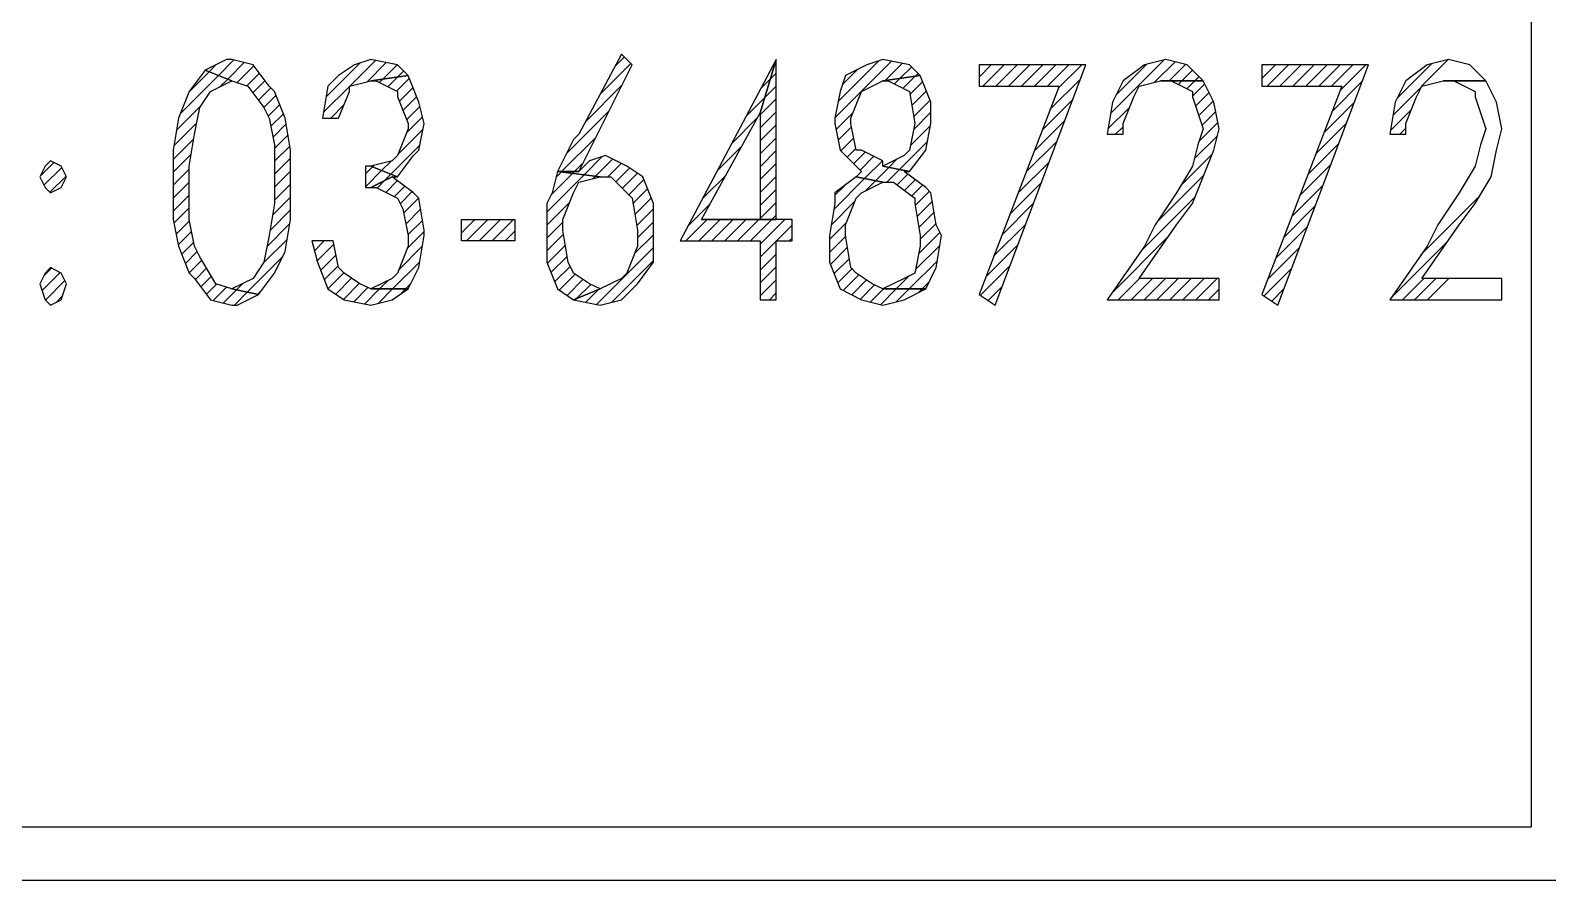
# Model space of a CAD drawing. Header units: millimetres. Extents: x 176729 to 176830, y 575987 to 576058.
# Drawn here: x 176748.69 to 176753.98, y 575986.62 to 575989.58 of the extents above; entities that cross this region are included whole.
import ezdxf

# ---------------------------------------------------------------- set-up
doc = ezdxf.new("R2010")
doc.units = ezdxf.units.MM
doc.layers.add('K_PEN_025', color=195, linetype='Continuous')
doc.layers.add('TR_TABLES', color=250, linetype='Continuous')

# ---------------------------------------------------------------- blocks, each defined once
blk = doc.blocks.new('dugma')
at = {"color": 0}
blk.add_lwpolyline([(729.977, 537.845), (828.326, 537.845), (828.326, 597.022), (729.977, 597.022)], close=True, dxfattribs=at)
at = {"layer": 'K_PEN_025'}
for p, q in [((809.918, 548.374), (810.135, 548.591)), ((811.762, 548.225), (812.12, 548.584)), ((815.476, 548.499), (815.609, 548.632)), ((817.727, 548.576), (817.734, 548.583)), ((817.734, 548.583), (817.738, 548.587)), ((818.562, 547.782), (819.354, 548.573)), ((818.608, 548.008), (819.178, 548.579)), ((822.425, 547.841), (823.175, 548.591)), ((823.043, 548.278), (823.33, 548.565)), ((826.782, 548.221), (827.155, 548.594)), ((809.387, 547.842), (809.918, 548.374)), ((809.508, 548.144), (809.789, 548.426)), ((809.789, 548.426), (809.888, 548.525)), ((810.048, 548.322), (810.28, 548.554)), ((810.181, 548.274), (810.417, 548.51)), ((810.316, 548.229), (810.494, 548.406)), ((811.429, 548.074), (811.903, 548.547)), ((812.003, 548.286), (812.271, 548.554)), ((812.221, 548.322), (812.422, 548.523)), ((812.295, 548.215), (812.432, 548.352)), ((812.432, 548.352), (812.515, 548.435)), ((815.269, 548.11), (815.7, 548.541)), ((817.656, 548.324), (817.738, 548.406)), ((818.67, 548.252), (818.872, 548.454)), ((819.264, 548.302), (819.505, 548.543)), ((819.475, 548.333), (819.637, 548.494)), ((819.518, 548.194), (819.687, 548.363)), ((819.687, 548.363), (819.727, 548.403)), ((820.581, 548.351), (820.752, 548.523)), ((820.634, 548.223), (820.933, 548.523)), ((820.815, 548.223), (821.114, 548.523)), ((820.996, 548.223), (821.295, 548.523)), ((821.177, 548.223), (821.476, 548.523)), ((821.358, 548.223), (821.658, 548.523)), ((821.539, 548.223), (821.839, 548.523)), ((821.692, 548.195), (822.02, 548.523)), ((822.5, 548.097), (822.934, 548.531)), ((823.244, 548.298), (823.474, 548.528)), ((823.425, 548.298), (823.574, 548.447)), ((823.606, 548.298), (823.664, 548.356)), ((824.545, 548.513), (824.555, 548.523)), ((824.545, 548.332), (824.736, 548.523)), ((824.618, 548.223), (824.917, 548.523)), ((824.799, 548.223), (825.098, 548.523)), ((824.98, 548.223), (825.28, 548.523)), ((825.161, 548.223), (825.461, 548.523)), ((825.343, 548.223), (825.642, 548.523)), ((825.524, 548.223), (825.823, 548.523)), ((825.644, 548.163), (826.004, 548.523)), ((826.445, 548.058), (826.925, 548.538)), ((809.94, 548.214), (810.048, 548.322)), ((810.401, 548.132), (810.572, 548.303)), ((810.478, 548.028), (810.652, 548.202)), ((811.393, 547.857), (811.754, 548.217)), ((812.174, 548.275), (812.221, 548.322)), ((812.415, 548.154), (812.593, 548.332)), ((812.452, 548.01), (812.645, 548.202)), ((815.062, 547.722), (815.574, 548.235)), ((817.523, 548.191), (817.656, 548.324)), ((817.579, 548.066), (817.738, 548.225)), ((819.26, 548.298), (819.264, 548.302)), ((819.397, 548.254), (819.475, 548.333)), ((819.615, 548.11), (819.792, 548.287)), ((819.641, 547.954), (819.844, 548.158)), ((821.579, 547.9), (822.002, 548.323)), ((823.375, 548.248), (823.425, 548.298)), ((823.495, 548.187), (823.606, 548.298)), ((823.573, 548.084), (823.744, 548.255)), ((825.531, 547.869), (825.954, 548.292)), ((826.385, 547.817), (826.788, 548.22)), ((809.332, 547.606), (809.677, 547.952)), ((810.556, 547.925), (810.727, 548.096)), ((810.616, 547.804), (810.779, 547.967)), ((811.492, 547.774), (811.678, 547.961)), ((812.504, 547.881), (812.696, 548.073)), ((812.556, 547.751), (812.741, 547.937)), ((817.319, 547.806), (817.579, 548.066)), ((817.514, 547.82), (817.738, 548.044)), ((819.666, 547.799), (819.896, 548.028)), ((821.465, 547.606), (821.892, 548.032)), ((822.388, 547.623), (822.691, 547.926)), ((823.616, 547.945), (823.805, 548.134)), ((823.661, 547.81), (823.865, 548.013)), ((825.418, 547.574), (825.845, 548.001)), ((809.295, 547.389), (809.616, 547.709)), ((810.654, 547.661), (810.831, 547.837)), ((812.554, 547.568), (812.778, 547.792)), ((814.795, 547.274), (815.393, 547.872)), ((817.116, 547.421), (817.477, 547.783)), ((817.514, 547.638), (817.738, 547.863)), ((818.578, 547.616), (818.818, 547.856)), ((819.667, 547.618), (819.907, 547.859)), ((821.352, 547.312), (821.782, 547.741)), ((823.665, 547.451), (823.929, 547.715)), ((823.706, 547.674), (823.899, 547.866)), ((825.305, 547.28), (825.735, 547.71)), ((826.349, 547.6), (826.643, 547.894)), ((810.684, 547.51), (810.869, 547.695)), ((810.706, 547.351), (810.895, 547.54)), ((812.433, 547.267), (812.784, 547.618)), ((814.728, 547.026), (815.212, 547.51)), ((817.514, 547.457), (817.738, 547.682)), ((817.514, 547.276), (817.738, 547.501)), ((818.608, 547.465), (818.795, 547.652)), ((818.643, 547.319), (818.825, 547.501)), ((819.621, 547.392), (819.902, 547.673)), ((822.496, 547.55), (822.6, 547.654)), ((823.599, 547.204), (823.923, 547.528)), ((826.48, 547.55), (826.565, 547.635)), ((809.285, 547.197), (809.573, 547.486)), ((810.706, 547.17), (810.921, 547.384)), ((812.336, 546.988), (812.739, 547.392)), ((816.912, 547.037), (817.256, 547.381)), ((817.514, 547.095), (817.738, 547.32)), ((818.733, 547.228), (818.855, 547.35)), ((818.824, 547.138), (818.986, 547.3)), ((819.466, 547.055), (819.857, 547.446)), ((821.239, 547.017), (821.672, 547.45)), ((825.192, 546.986), (825.625, 547.419)), ((807.42, 546.962), (807.611, 547.153)), ((807.473, 546.834), (807.723, 547.084)), ((809.285, 547.016), (809.537, 547.268)), ((810.706, 546.989), (810.931, 547.213)), ((811.978, 546.993), (812.077, 547.092)), ((812.077, 547.092), (812.098, 547.113)), ((812.206, 547.04), (812.339, 547.173)), ((814.909, 547.026), (815.031, 547.148)), ((815.044, 546.98), (815.3, 547.236)), ((815.205, 546.96), (815.445, 547.2)), ((815.378, 546.952), (815.566, 547.14)), ((815.489, 546.882), (815.683, 547.075)), ((817.514, 546.914), (817.738, 547.138)), ((818.914, 547.047), (819.107, 547.24)), ((818.977, 546.928), (819.228, 547.179)), ((819.128, 546.898), (819.315, 547.085)), ((819.315, 547.085), (819.427, 547.198)), ((821.126, 546.723), (821.562, 547.159)), ((823.417, 546.841), (823.853, 547.277)), ((825.078, 546.691), (825.515, 547.128)), ((807.556, 546.736), (807.783, 546.963)), ((809.285, 546.835), (809.509, 547.059)), ((809.285, 546.654), (809.509, 546.878)), ((810.706, 546.807), (810.931, 547.032)), ((811.978, 546.811), (812.206, 547.04)), ((812.142, 546.795), (812.246, 546.899)), ((812.246, 546.899), (812.336, 546.988)), ((812.263, 546.734), (812.425, 546.897)), ((814.521, 546.457), (815.044, 546.98)), ((814.582, 546.699), (814.883, 547)), ((814.652, 546.95), (814.722, 547.02)), ((814.722, 547.02), (814.728, 547.026)), ((814.883, 547), (814.909, 547.026)), ((815.173, 546.927), (815.205, 546.96)), ((815.58, 546.791), (815.791, 547.003)), ((815.67, 546.701), (815.883, 546.913)), ((816.708, 546.652), (817.035, 546.978)), ((817.514, 546.733), (817.738, 546.957)), ((818.548, 546.5), (818.977, 546.928)), ((818.978, 546.749), (819.128, 546.898)), ((819.287, 546.877), (819.466, 547.055)), ((819.432, 546.841), (819.582, 546.99)), ((819.536, 546.763), (819.685, 546.912)), ((821.013, 546.429), (821.452, 546.868)), ((823.077, 546.32), (823.732, 546.975)), ((809.285, 546.473), (809.509, 546.697)), ((810.68, 546.419), (810.931, 546.67)), ((810.706, 546.626), (810.931, 546.851)), ((812.384, 546.674), (812.529, 546.819)), ((812.466, 546.575), (812.632, 546.741)), ((812.514, 546.442), (812.725, 546.653)), ((815.73, 546.58), (815.935, 546.784)), ((815.756, 546.424), (815.987, 546.655)), ((817.514, 546.552), (817.738, 546.776)), ((818.561, 546.694), (818.695, 546.828)), ((819.639, 546.685), (819.789, 546.835)), ((819.687, 546.552), (819.885, 546.75)), ((822.859, 545.921), (823.611, 546.673)), ((824.965, 546.397), (825.405, 546.837)), ((826.768, 545.853), (827.584, 546.669)), ((809.295, 546.302), (809.509, 546.516)), ((810.644, 546.201), (810.931, 546.489)), ((812.544, 546.291), (812.752, 546.499)), ((814.521, 546.276), (814.844, 546.599)), ((815.782, 546.269), (816.017, 546.505)), ((816.504, 546.267), (816.813, 546.576)), ((817.514, 546.371), (817.738, 546.595)), ((818.512, 546.282), (818.846, 546.616)), ((819.713, 546.397), (819.927, 546.611)), ((819.739, 546.242), (819.953, 546.456)), ((820.899, 546.134), (821.342, 546.577)), ((824.852, 546.103), (825.295, 546.546)), ((809.325, 546.151), (809.512, 546.338)), ((810.601, 545.978), (810.921, 546.298)), ((812.574, 546.14), (812.778, 546.343)), ((813.324, 546.347), (813.331, 546.353)), ((813.324, 546.166), (813.512, 546.353)), ((813.394, 546.054), (813.693, 546.353)), ((813.575, 546.054), (813.874, 546.353)), ((813.756, 546.054), (814.055, 546.353)), ((814.521, 546.095), (814.746, 546.319)), ((815.793, 546.099), (816.017, 546.323)), ((816.472, 546.054), (816.772, 546.353)), ((816.653, 546.054), (816.953, 546.353)), ((816.835, 546.054), (817.134, 546.353)), ((817.016, 546.054), (817.315, 546.353)), ((817.197, 546.054), (817.496, 546.353)), ((817.378, 546.054), (817.677, 546.353)), ((817.514, 546.009), (817.858, 546.353)), ((817.677, 546.353), (817.738, 546.414)), ((817.74, 546.054), (817.962, 546.276)), ((818.486, 546.076), (818.725, 546.314)), ((819.758, 546.08), (819.979, 546.3)), ((820.786, 545.84), (821.232, 546.286)), ((824.739, 545.809), (825.185, 546.255)), ((809.356, 546), (809.543, 546.187)), ((809.404, 545.868), (809.573, 546.036)), ((810.552, 545.748), (810.885, 546.081)), ((811.264, 545.917), (811.402, 546.054)), ((811.3, 545.772), (811.538, 546.009)), ((812.564, 545.949), (812.801, 546.185)), ((813.937, 546.054), (814.073, 546.189)), ((814.521, 545.914), (814.755, 546.148)), ((815.752, 545.877), (816.017, 546.142)), ((817.514, 545.827), (817.738, 546.052)), ((817.921, 546.054), (817.962, 546.095)), ((818.486, 545.894), (818.712, 546.12)), ((819.738, 545.878), (820.034, 546.175)), ((822.436, 545.317), (823.234, 546.115)), ((826.355, 545.252), (827.153, 546.05)), ((809.456, 545.738), (809.622, 545.904)), ((810.323, 545.338), (810.822, 545.837)), ((811.35, 545.641), (811.568, 545.858)), ((812.444, 545.647), (812.776, 545.98)), ((814.528, 545.739), (814.781, 545.992)), ((814.579, 545.61), (814.807, 545.837)), ((815.222, 545.166), (816.017, 545.961)), ((817.514, 545.646), (817.738, 545.871)), ((818.498, 545.725), (818.738, 545.965)), ((818.55, 545.596), (818.764, 545.81)), ((819.692, 545.652), (820.035, 545.994)), ((820.673, 545.546), (821.122, 545.995)), ((824.626, 545.514), (825.075, 545.963)), ((807.447, 545.359), (807.7, 545.612)), ((807.467, 545.561), (807.579, 545.672)), ((809.508, 545.609), (809.685, 545.786)), ((809.595, 545.515), (809.753, 545.673)), ((811.402, 545.511), (811.598, 545.707)), ((811.454, 545.382), (811.678, 545.606)), ((812.358, 545.381), (812.74, 545.762)), ((814.631, 545.48), (814.849, 545.698)), ((814.696, 545.364), (814.92, 545.588)), ((815.435, 545.198), (816.017, 545.78)), ((817.514, 545.465), (817.738, 545.69)), ((818.601, 545.466), (818.8, 545.665)), ((819.602, 545.381), (819.998, 545.777)), ((820.601, 545.293), (821.012, 545.704)), ((824.577, 545.285), (824.965, 545.672)), ((807.495, 545.226), (807.767, 545.498)), ((809.673, 545.412), (809.821, 545.56)), ((809.75, 545.308), (809.894, 545.452)), ((809.845, 545.222), (810.03, 545.407)), ((810.172, 545.368), (810.262, 545.458)), ((811.562, 545.309), (811.786, 545.533)), ((811.671, 545.236), (811.895, 545.461)), ((811.818, 545.203), (812.015, 545.4)), ((811.969, 545.173), (812.177, 545.381)), ((812.161, 545.183), (812.358, 545.381)), ((812.177, 545.381), (812.301, 545.505)), ((812.465, 545.306), (812.539, 545.381)), ((812.539, 545.381), (812.613, 545.455)), ((814.805, 545.292), (815.029, 545.516)), ((814.945, 545.251), (815.14, 545.446)), ((815.071, 545.196), (815.247, 545.372)), ((815.247, 545.372), (815.26, 545.385)), ((817.514, 545.284), (817.738, 545.509)), ((818.676, 545.36), (818.897, 545.581)), ((818.797, 545.3), (819.005, 545.508)), ((818.918, 545.24), (819.117, 545.439)), ((819.059, 545.2), (819.24, 545.381)), ((819.204, 545.164), (819.421, 545.381)), ((819.24, 545.381), (819.246, 545.387)), ((819.421, 545.381), (819.608, 545.568)), ((819.426, 545.204), (819.602, 545.381)), ((819.734, 545.331), (819.783, 545.381)), ((819.783, 545.381), (819.882, 545.479)), ((820.709, 545.22), (820.902, 545.413)), ((822.531, 545.231), (822.831, 545.53)), ((822.712, 545.231), (823.012, 545.53)), ((822.894, 545.231), (823.193, 545.53)), ((823.075, 545.231), (823.374, 545.53)), ((823.256, 545.231), (823.555, 545.53)), ((823.437, 545.231), (823.736, 545.53)), ((823.618, 545.231), (823.917, 545.53)), ((823.799, 545.231), (823.947, 545.379)), ((824.686, 545.212), (824.855, 545.381)), ((826.516, 545.231), (826.815, 545.53)), ((826.687, 545.228), (826.986, 545.527)), ((826.868, 545.228), (827.167, 545.527)), ((807.648, 545.198), (807.73, 545.28)), ((809.99, 545.186), (810.172, 545.368)), ((810.142, 545.156), (810.323, 545.338)), ((810.463, 545.296), (810.474, 545.307)), ((810.474, 545.307), (810.51, 545.344)), ((814.92, 545.226), (814.945, 545.251)), ((817.642, 545.231), (817.738, 545.327))]:
    blk.add_line(p, q, dxfattribs=at)
at = {"layer": 'K_PEN_025', "flags": 128}
for points in [[(810.108, 548.597), (810.033, 548.597), (809.734, 548.448), (810.108, 548.298), (810.332, 548.223), (810.557, 547.924), (810.631, 547.774), (810.706, 547.4), (810.706, 546.877), (810.706, 546.578), (810.631, 546.129), (810.557, 545.755), (810.407, 545.53), (810.108, 545.381), (810.482, 545.306), (810.706, 545.605), (810.856, 545.904), (810.931, 546.353), (810.931, 546.877), (810.931, 547.326), (810.856, 547.774), (810.706, 548.149), (810.631, 548.223), (810.407, 548.523), (810.108, 548.597)], [(812.053, 548.597), (811.828, 548.523), (811.604, 548.373), (811.454, 548.223), (811.379, 547.774), (811.604, 547.774), (811.604, 547.774), (811.754, 548.149), (811.754, 548.223), (812.053, 548.298), (812.576, 548.373), (812.427, 548.523), (812.053, 548.597)], [(815.569, 548.672), (814.97, 547.55), (814.895, 547.475), (814.671, 547.026), (814.97, 547.026), (815.718, 548.523), (815.569, 548.672)], [(817.738, 548.597), (816.392, 546.054), (817.514, 546.054), (817.514, 545.231), (817.738, 545.231), (817.738, 546.054), (817.962, 546.054), (817.962, 546.353), (817.738, 546.353), (816.691, 546.353), (817.514, 547.849), (817.738, 548.597)], [(817.738, 548.597), (817.514, 547.849), (817.514, 546.353), (816.691, 546.353), (817.738, 546.353), (817.738, 548.597)], [(819.234, 548.597), (819.01, 548.523), (818.711, 548.373), (818.636, 548.149), (818.561, 547.774), (818.561, 547.7), (818.636, 547.326), (818.711, 547.251), (818.935, 547.026), (818.86, 546.952), (819.234, 546.877), (819.384, 546.877), (819.683, 546.652), (819.683, 546.578), (819.758, 546.129), (819.758, 545.979), (819.683, 545.605), (819.533, 545.53), (819.234, 545.381), (819.833, 545.381), (819.982, 545.68), (820.057, 546.129), (819.982, 546.278), (819.907, 546.727), (819.833, 546.802), (819.533, 547.026), (819.608, 547.026), (819.234, 547.101), (819.234, 547.176), (818.935, 547.326), (818.86, 547.326), (818.785, 547.7), (818.785, 547.774), (818.935, 548.149), (818.935, 548.149), (819.234, 548.298), (819.758, 548.373), (819.608, 548.523), (819.234, 548.597)], [(823.199, 548.597), (822.9, 548.523), (822.6, 548.298), (822.451, 547.999), (822.376, 547.55), (822.376, 547.55), (822.6, 547.55), (822.6, 547.7), (822.75, 548.074), (822.825, 548.223), (823.124, 548.298), (823.723, 548.298), (823.498, 548.523), (823.199, 548.597)], [(827.164, 548.597), (826.864, 548.523), (826.565, 548.298), (826.416, 547.999), (826.341, 547.55), (826.341, 547.55), (826.565, 547.55), (826.565, 547.7), (826.715, 548.074), (826.79, 548.223), (827.089, 548.298), (827.687, 548.298), (827.463, 548.523), (827.164, 548.597)], [(809.734, 548.448), (809.509, 548.149), (809.36, 547.774), (809.285, 547.326), (809.285, 546.877), (809.285, 546.353), (809.36, 545.979), (809.509, 545.605), (809.584, 545.53), (809.809, 545.231), (810.108, 545.156), (810.183, 545.156), (810.482, 545.306), (810.108, 545.381), (809.883, 545.455), (809.659, 545.83), (809.584, 545.979), (809.509, 546.353), (809.509, 546.877), (809.509, 547.101), (809.584, 547.55), (809.659, 547.924), (809.809, 548.149), (810.108, 548.298), (809.734, 548.448)], [(812.576, 548.373), (812.053, 548.298), (812.128, 548.298), (812.427, 548.149), (812.427, 548.074), (812.576, 547.7), (812.576, 547.625), (812.427, 547.251), (812.352, 547.176), (812.053, 547.101), (812.427, 546.952), (812.651, 547.251), (812.726, 547.326), (812.801, 547.7), (812.726, 547.999), (812.576, 548.373)], [(819.758, 548.373), (819.234, 548.298), (819.309, 548.298), (819.608, 548.149), (819.608, 548.149), (819.683, 547.7), (819.683, 547.7), (819.608, 547.326), (819.533, 547.251), (819.234, 547.101), (819.608, 547.026), (819.833, 547.326), (819.833, 547.326), (819.907, 547.7), (819.907, 547.999), (819.758, 548.373)], [(822.077, 548.523), (820.581, 548.523), (820.581, 548.223), (821.703, 548.223), (820.581, 545.306), (820.805, 545.156), (822.077, 548.523)], [(826.042, 548.523), (824.545, 548.523), (824.545, 548.223), (825.668, 548.223), (824.545, 545.306), (824.77, 545.156), (826.042, 548.523)], [(823.723, 548.298), (823.124, 548.298), (823.274, 548.298), (823.573, 548.149), (823.573, 548.074), (823.723, 547.625), (823.648, 547.4), (823.573, 547.101), (823.349, 546.727), (823.049, 546.278), (822.9, 545.979), (822.376, 545.231), (823.947, 545.231), (823.947, 545.53), (822.825, 545.53), (823.349, 546.278), (823.349, 546.278), (823.573, 546.578), (823.723, 546.952), (823.872, 547.326), (823.947, 547.625), (823.872, 547.999), (823.723, 548.298)], [(827.687, 548.298), (827.089, 548.298), (827.239, 548.298), (827.538, 548.149), (827.538, 548.074), (827.687, 547.625), (827.613, 547.4), (827.538, 547.101), (827.313, 546.727), (827.014, 546.278), (826.864, 545.979), (826.341, 545.231), (827.912, 545.231), (827.912, 545.53), (826.79, 545.53), (827.313, 546.278), (827.313, 546.278), (827.538, 546.578), (827.762, 546.952), (827.837, 547.326), (827.912, 547.625), (827.837, 547.999), (827.687, 548.298)], [(807.564, 547.176), (807.49, 547.101), (807.415, 546.952), (807.49, 546.802), (807.564, 546.727), (807.714, 546.802), (807.789, 546.952), (807.714, 547.101), (807.564, 547.176)], [(811.978, 547.101), (811.978, 546.802), (811.978, 546.802), (812.053, 546.802), (812.352, 546.952), (812.427, 546.952), (812.053, 547.101), (811.978, 547.101), (811.978, 547.101)], [(815.344, 547.251), (815.12, 547.176), (814.97, 547.026), (814.671, 547.026), (815.269, 546.952), (815.419, 546.952), (815.643, 546.727), (815.718, 546.652), (815.793, 546.204), (815.793, 545.979), (815.643, 545.605), (815.569, 545.53), (815.269, 545.381), (814.895, 545.231), (815.269, 545.156), (815.569, 545.231), (815.793, 545.455), (816.017, 545.755), (816.017, 546.204), (816.017, 546.578), (815.868, 546.952), (815.643, 547.101), (815.344, 547.251)], [(812.352, 546.952), (812.053, 546.802), (812.128, 546.802), (812.427, 546.652), (812.502, 546.503), (812.576, 546.129), (812.576, 545.979), (812.427, 545.605), (812.352, 545.53), (812.053, 545.381), (812.576, 545.381), (812.726, 545.68), (812.801, 546.129), (812.801, 546.204), (812.726, 546.652), (812.651, 546.727), (812.352, 546.952)], [(814.671, 547.026), (814.596, 546.727), (814.521, 546.578), (814.521, 546.129), (814.521, 545.755), (814.671, 545.381), (814.895, 545.231), (815.269, 545.381), (815.12, 545.455), (814.895, 545.605), (814.821, 545.755), (814.746, 546.204), (814.746, 546.353), (814.895, 546.727), (814.97, 546.877), (815.269, 546.952), (814.671, 547.026)], [(818.86, 546.952), (818.561, 546.727), (818.561, 546.578), (818.486, 546.129), (818.486, 545.755), (818.636, 545.381), (818.935, 545.231), (819.234, 545.156), (819.533, 545.231), (819.833, 545.381), (819.234, 545.381), (819.085, 545.455), (818.86, 545.605), (818.785, 545.68), (818.711, 546.129), (818.711, 546.278), (818.86, 546.652), (818.935, 546.727), (819.234, 546.877), (818.86, 546.952)], [(813.324, 546.353), (814.073, 546.353), (814.073, 546.054), (813.324, 546.054), (813.324, 546.353), (813.324, 546.353)], [(811.23, 546.054), (811.305, 545.755), (811.454, 545.381), (811.679, 545.231), (812.053, 545.156), (812.352, 545.231), (812.576, 545.381), (812.053, 545.381), (811.903, 545.455), (811.679, 545.605), (811.604, 545.68), (811.529, 546.054), (811.23, 546.054)], [(807.564, 545.68), (807.49, 545.605), (807.415, 545.455), (807.49, 545.231), (807.564, 545.156), (807.714, 545.231), (807.789, 545.455), (807.714, 545.605), (807.564, 545.68)]]:
    blk.add_lwpolyline(points, dxfattribs=at)
at = {"layer": 'TR_TABLES'}
blk.add_lwpolyline([(1134.801, 537.09), (729.079, 537.09), (729.079, 825.276)], dxfattribs=at)

msp = doc.modelspace()

# ---------------------------------------------------------------- block references
at = {"xscale": 0.2489010165445507, "yscale": 0.2489010165445507, "zscale": 0.2489010165331615}
msp.add_blockref('dugma', (176547.7574, 575852.9332), dxfattribs=at)

doc.saveas('drawing.dxf')
